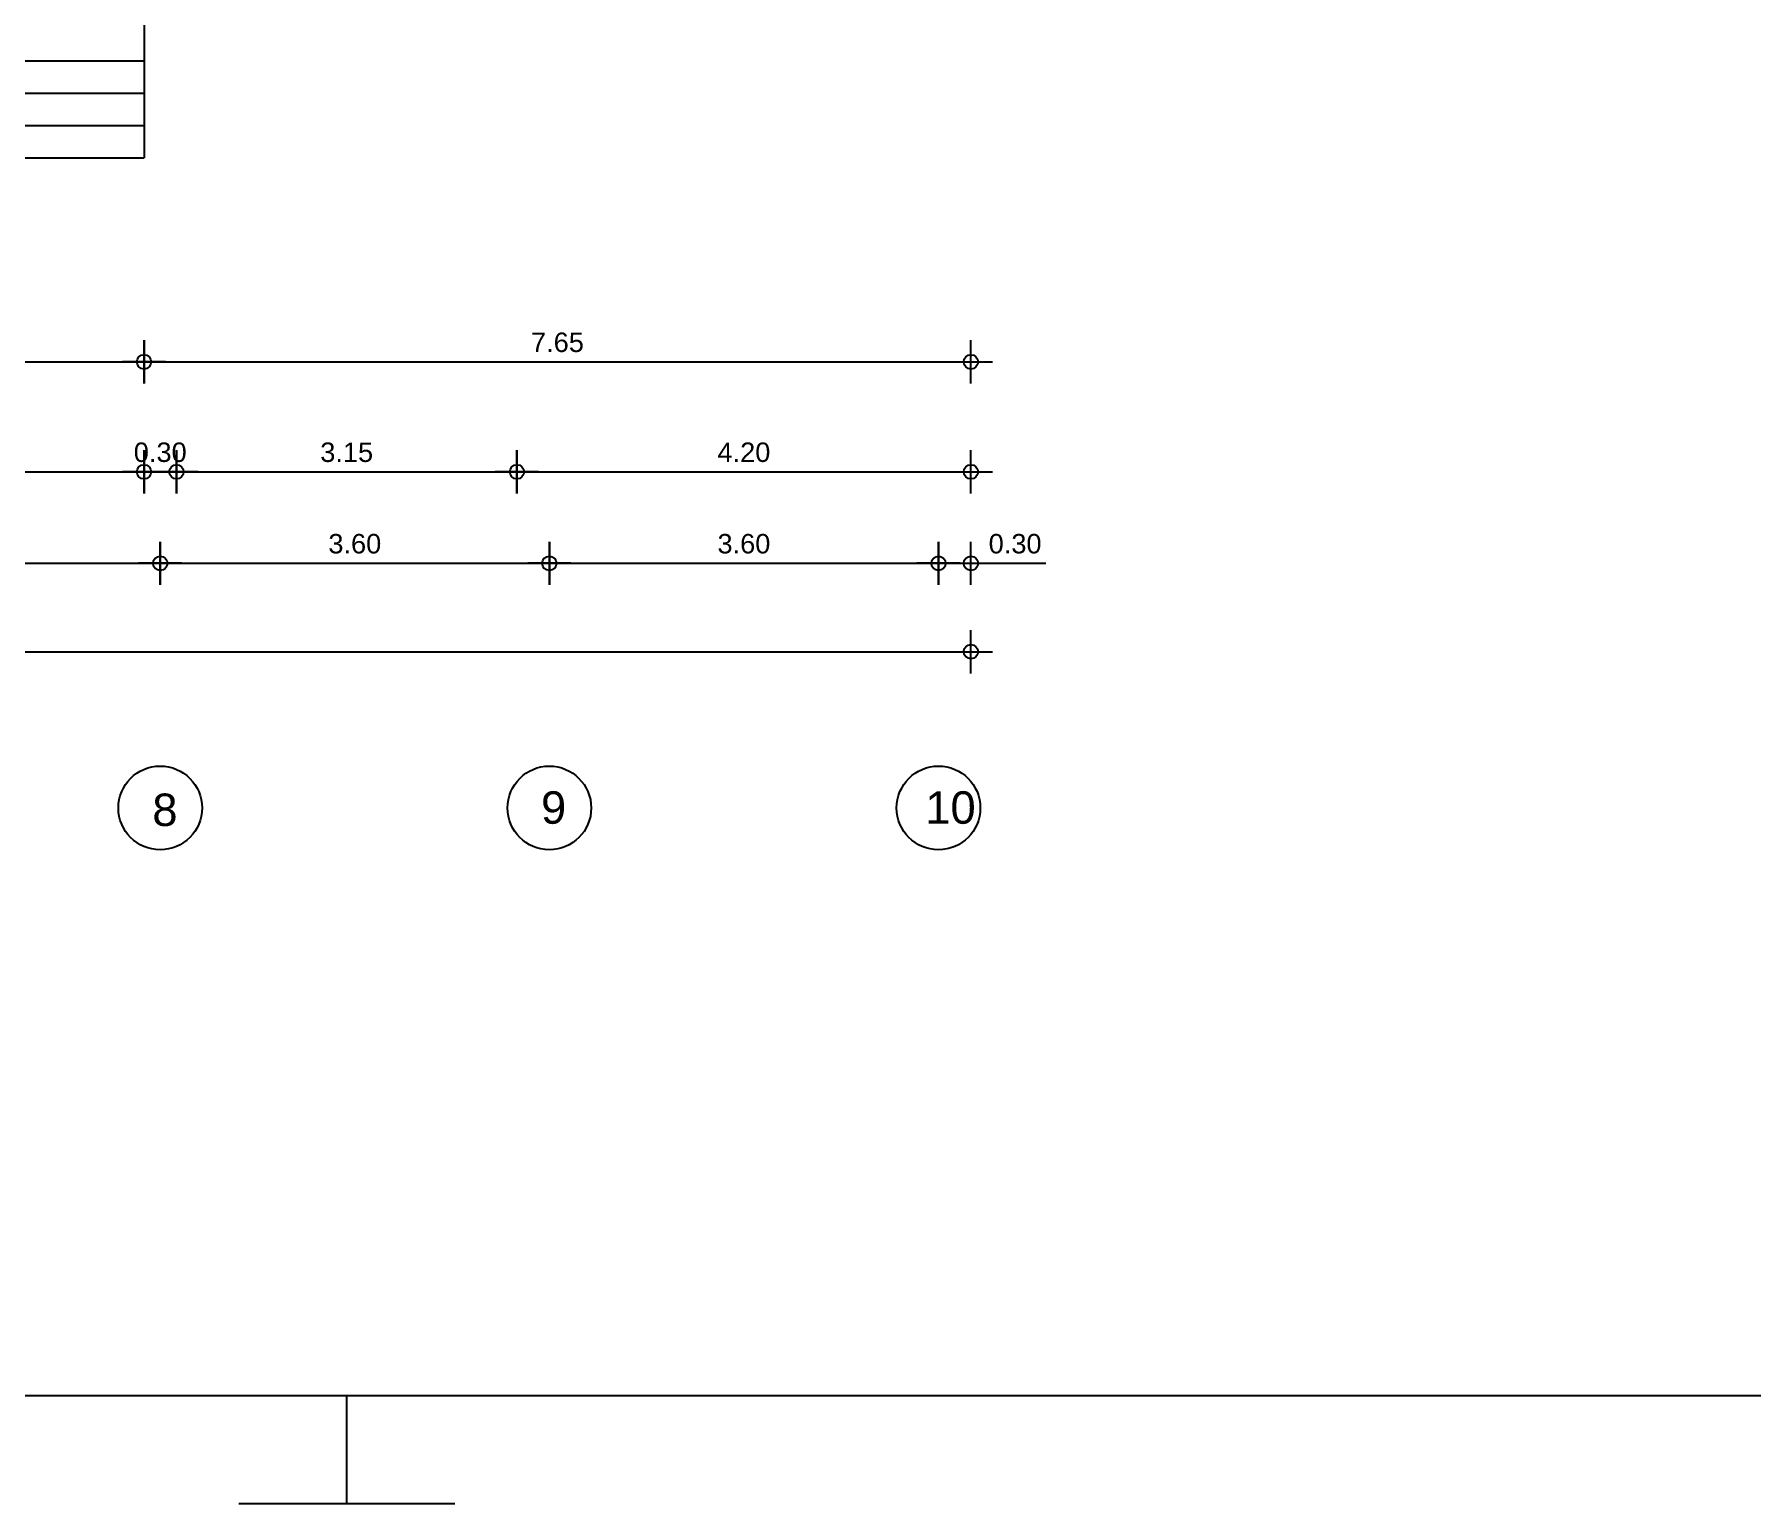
# Model space of a CAD drawing. Header units: metres. Extents: x -11 to 85, y -301 to 135.
# Drawn here: x 39.11 to 55, y 0 to 13.59 of the extents above; entities that cross this region are included whole.
import ezdxf

# ---------------------------------------------------------------- set-up
doc = ezdxf.new("R2010")
doc.units = ezdxf.units.M
doc.header["$LTSCALE"] = 0.036
doc.header["$PDMODE"] = 2
for name, color, linetype in [('arxitek corofos', 252, 'Continuous'), ('BORDER', 5, 'Continuous'), ('DIMBLK', 252, 'Continuous'), ('LAYER-ON', 4, 'Continuous'), ('MARKS', 2, 'Continuous')]:
    doc.layers.add(name, color=color, linetype=linetype)
doc.styles.add('COMU-N', font='arial.ttf')
doc.styles.get("Standard").update_dxf_attribs({"font": 'arial.ttf'})
doc.dimstyles.new('CADWDOT', dxfattribs={"dimscale": 0.1, "dimtxt": 1.8, "dimasz": 0.08, "dimexe": 2, "dimexo": 0, "dimgap": 0.09, "dimtad": 0, "dimrnd": 0.001, "dimzin": 0, "dimdsep": 46, "dimtxsty": 'Standard', "dimblk1": 'ARTDIM', "dimblk2": 'ARTDIM', "dimsah": 1, "dimcen": 0.09, "dimdle": 0.05, "dimse1": 1, "dimse2": 1, "dimadec": 0, "dimazin": 0, "dimtfac": 1, "dimtmove": 0, "dimatfit": 3, "dimldrblk": 'ARTDIM', "dimfxl": 2, "dimtvp": 0.9999, "dimtolj": 1, "dimtzin": 0, "dimarcsym": 0})

# ---------------------------------------------------------------- blocks, each defined once
blk = doc.blocks.new('art103')
at = {"layer": 'BORDER'}
blk.add_line((0.25, 0.25), (20.75, 0.25), dxfattribs=at)
at = {"layer": 'MARKS'}
for p, q in [((10.5, 0), (10.5, 0.25)), ((10.25, 0), (10.75, 0))]:
    blk.add_line(p, q, dxfattribs=at)
blk = doc.blocks.new('ARTDIM')
at = {"layer": 'DIMBLK'}
for p, q in [((0, -24.9975), (0, 24.9975)), ((-24.9975, 0), (24.9975, 0))]:
    blk.add_line(p, q, dxfattribs=at)
blk.add_circle((0, 0), 8.25, dxfattribs=at)
blk = doc.blocks.new('*D360')
at = {"layer": 'arxitek corofos', "color": 0, "lineweight": -2}
blk.add_line((14.782, 7.88), (47.766, 7.88), dxfattribs=at)
at = {"layer": 'Defpoints', "color": 0, "transparency": 16777216}
for p in [(14.774, 13.361), (47.774, 13.361), (47.774, 7.88)]:
    blk.add_point(p, dxfattribs=at)
at = {"layer": 'arxitek corofos', "color": 0, "lineweight": -2, "xscale": 0.008, "yscale": 0.008, "zscale": 0.008, "rotation": 180}
blk.add_blockref('ARTDIM', (14.774, 7.88), dxfattribs=at)
at = {"layer": 'arxitek corofos', "color": 0, "lineweight": -2, "xscale": 0.008, "yscale": 0.008, "zscale": 0.008}
blk.add_blockref('ARTDIM', (47.774, 7.88), dxfattribs=at)
at = {"layer": 'arxitek corofos', "color": 0, "insert": (31.274, 8.06), "char_height": 0.18, "attachment_point": 5}
blk.add_mtext('\\A1;33.00', dxfattribs=at)
blk = doc.blocks.new('*D368')
at = {"layer": 'arxitek corofos', "color": 0, "lineweight": -2}
blk.add_line((36.682, 8.698), (40.266, 8.698), dxfattribs=at)
at = {"layer": 'Defpoints', "color": 0, "transparency": 16777216}
for p in [(40.274, 8.698), (36.674, 6.422), (40.274, 6.422)]:
    blk.add_point(p, dxfattribs=at)
at = {"layer": 'arxitek corofos', "color": 0, "lineweight": -2, "xscale": 0.008, "yscale": 0.008, "zscale": 0.008, "rotation": 180}
blk.add_blockref('ARTDIM', (36.674, 8.698), dxfattribs=at)
at = {"layer": 'arxitek corofos', "color": 0, "lineweight": -2, "xscale": 0.008, "yscale": 0.008, "zscale": 0.008}
blk.add_blockref('ARTDIM', (40.274, 8.698), dxfattribs=at)
at = {"layer": 'arxitek corofos', "color": 0, "insert": (38.474, 8.878), "char_height": 0.18, "attachment_point": 5}
blk.add_mtext('\\A1;3.60', dxfattribs=at)
blk = doc.blocks.new('*D369')
at = {"layer": 'arxitek corofos', "color": 0, "lineweight": -2}
blk.add_line((40.282, 8.698), (43.866, 8.698), dxfattribs=at)
at = {"layer": 'Defpoints', "color": 0, "transparency": 16777216}
for p in [(43.874, 8.698), (40.274, 6.422), (43.874, 6.422)]:
    blk.add_point(p, dxfattribs=at)
at = {"layer": 'arxitek corofos', "color": 0, "lineweight": -2, "xscale": 0.008, "yscale": 0.008, "zscale": 0.008, "rotation": 180}
blk.add_blockref('ARTDIM', (40.274, 8.698), dxfattribs=at)
at = {"layer": 'arxitek corofos', "color": 0, "lineweight": -2, "xscale": 0.008, "yscale": 0.008, "zscale": 0.008}
blk.add_blockref('ARTDIM', (43.874, 8.698), dxfattribs=at)
at = {"layer": 'arxitek corofos', "color": 0, "insert": (42.074, 8.878), "char_height": 0.18, "attachment_point": 5}
blk.add_mtext('\\A1;3.60', dxfattribs=at)
blk = doc.blocks.new('*D370')
at = {"layer": 'arxitek corofos', "color": 0, "lineweight": -2}
blk.add_line((43.882, 8.698), (47.466, 8.698), dxfattribs=at)
at = {"layer": 'Defpoints', "color": 0, "transparency": 16777216}
for p in [(47.474, 8.698), (43.874, 6.422), (47.474, 6.422)]:
    blk.add_point(p, dxfattribs=at)
at = {"layer": 'arxitek corofos', "color": 0, "lineweight": -2, "xscale": 0.008, "yscale": 0.008, "zscale": 0.008, "rotation": 180}
blk.add_blockref('ARTDIM', (43.874, 8.698), dxfattribs=at)
at = {"layer": 'arxitek corofos', "color": 0, "lineweight": -2, "xscale": 0.008, "yscale": 0.008, "zscale": 0.008}
blk.add_blockref('ARTDIM', (47.474, 8.698), dxfattribs=at)
at = {"layer": 'arxitek corofos', "color": 0, "insert": (45.674, 8.878), "char_height": 0.18, "attachment_point": 5}
blk.add_mtext('\\A1;3.60', dxfattribs=at)
blk = doc.blocks.new('*D371')
at = {"layer": 'arxitek corofos', "color": 0, "lineweight": -2}
for p, q in [((47.482, 8.698), (47.766, 8.698)), ((47.774, 8.698), (48.466, 8.698))]:
    blk.add_line(p, q, dxfattribs=at)
at = {"layer": 'Defpoints', "color": 0, "transparency": 16777216}
for p in [(47.774, 13.534), (47.774, 8.698), (47.474, 6.422)]:
    blk.add_point(p, dxfattribs=at)
at = {"layer": 'arxitek corofos', "color": 0, "lineweight": -2, "xscale": 0.008, "yscale": 0.008, "zscale": 0.008, "rotation": 180}
blk.add_blockref('ARTDIM', (47.474, 8.698), dxfattribs=at)
at = {"layer": 'arxitek corofos', "color": 0, "lineweight": -2, "xscale": 0.008, "yscale": 0.008, "zscale": 0.008}
blk.add_blockref('ARTDIM', (47.774, 8.698), dxfattribs=at)
at = {"layer": 'arxitek corofos', "color": 0, "insert": (48.183, 8.878), "char_height": 0.18, "attachment_point": 5}
blk.add_mtext('\\A1;0.30', dxfattribs=at)
blk = doc.blocks.new('*D383')
at = {"layer": 'arxitek corofos', "color": 0, "lineweight": -2}
blk.add_line((36.982, 9.544), (40.116, 9.544), dxfattribs=at)
at = {"layer": 'Defpoints', "color": 0, "transparency": 16777216}
for p in [(36.974, 13.534), (40.124, 13.534), (40.124, 9.544)]:
    blk.add_point(p, dxfattribs=at)
at = {"layer": 'arxitek corofos', "color": 0, "lineweight": -2, "xscale": 0.008, "yscale": 0.008, "zscale": 0.008, "rotation": 180}
blk.add_blockref('ARTDIM', (36.974, 9.544), dxfattribs=at)
at = {"layer": 'arxitek corofos', "color": 0, "lineweight": -2, "xscale": 0.008, "yscale": 0.008, "zscale": 0.008}
blk.add_blockref('ARTDIM', (40.124, 9.544), dxfattribs=at)
at = {"layer": 'arxitek corofos', "color": 0, "insert": (38.549, 9.724), "char_height": 0.18, "attachment_point": 5}
blk.add_mtext('\\A1;3.15', dxfattribs=at)
blk = doc.blocks.new('*D384')
at = {"layer": 'arxitek corofos', "color": 0, "lineweight": -2}
blk.add_line((40.132, 9.544), (40.416, 9.544), dxfattribs=at)
at = {"layer": 'Defpoints', "color": 0, "transparency": 16777216}
for p in [(40.124, 13.534), (40.424, 13.534), (40.424, 9.544)]:
    blk.add_point(p, dxfattribs=at)
at = {"layer": 'arxitek corofos', "color": 0, "lineweight": -2, "xscale": 0.008, "yscale": 0.008, "zscale": 0.008, "rotation": 180}
blk.add_blockref('ARTDIM', (40.124, 9.544), dxfattribs=at)
at = {"layer": 'arxitek corofos', "color": 0, "lineweight": -2, "xscale": 0.008, "yscale": 0.008, "zscale": 0.008}
blk.add_blockref('ARTDIM', (40.424, 9.544), dxfattribs=at)
at = {"layer": 'arxitek corofos', "color": 0, "insert": (40.274, 9.724), "char_height": 0.18, "attachment_point": 5}
blk.add_mtext('\\A1;0.30', dxfattribs=at)
blk = doc.blocks.new('*D385')
at = {"layer": 'arxitek corofos', "color": 0, "lineweight": -2}
blk.add_line((40.432, 9.544), (43.566, 9.544), dxfattribs=at)
at = {"layer": 'Defpoints', "color": 0, "transparency": 16777216}
for p in [(40.424, 13.534), (43.574, 13.534), (43.574, 9.544)]:
    blk.add_point(p, dxfattribs=at)
at = {"layer": 'arxitek corofos', "color": 0, "lineweight": -2, "xscale": 0.008, "yscale": 0.008, "zscale": 0.008, "rotation": 180}
blk.add_blockref('ARTDIM', (40.424, 9.544), dxfattribs=at)
at = {"layer": 'arxitek corofos', "color": 0, "lineweight": -2, "xscale": 0.008, "yscale": 0.008, "zscale": 0.008}
blk.add_blockref('ARTDIM', (43.574, 9.544), dxfattribs=at)
at = {"layer": 'arxitek corofos', "color": 0, "insert": (41.999, 9.724), "char_height": 0.18, "attachment_point": 5}
blk.add_mtext('\\A1;3.15', dxfattribs=at)
blk = doc.blocks.new('*D386')
at = {"layer": 'arxitek corofos', "color": 0, "lineweight": -2}
blk.add_line((43.582, 9.544), (47.766, 9.544), dxfattribs=at)
at = {"layer": 'Defpoints', "color": 0, "transparency": 16777216}
for p in [(43.574, 13.534), (47.774, 13.534), (47.774, 9.544)]:
    blk.add_point(p, dxfattribs=at)
at = {"layer": 'arxitek corofos', "color": 0, "lineweight": -2, "xscale": 0.008, "yscale": 0.008, "zscale": 0.008, "rotation": 180}
blk.add_blockref('ARTDIM', (43.574, 9.544), dxfattribs=at)
at = {"layer": 'arxitek corofos', "color": 0, "lineweight": -2, "xscale": 0.008, "yscale": 0.008, "zscale": 0.008}
blk.add_blockref('ARTDIM', (47.774, 9.544), dxfattribs=at)
at = {"layer": 'arxitek corofos', "color": 0, "insert": (45.674, 9.724), "char_height": 0.18, "attachment_point": 5}
blk.add_mtext('\\A1;4.20', dxfattribs=at)
blk = doc.blocks.new('*D473')
at = {"layer": 'arxitek corofos', "color": 0, "lineweight": -2}
blk.add_line((22.432, 10.561), (40.116, 10.561), dxfattribs=at)
at = {"layer": 'Defpoints', "color": 0, "transparency": 16777216}
for p in [(22.424, 13.047), (40.124, 13.047), (40.124, 10.561)]:
    blk.add_point(p, dxfattribs=at)
at = {"layer": 'arxitek corofos', "color": 0, "lineweight": -2, "xscale": 0.008, "yscale": 0.008, "zscale": 0.008, "rotation": 180}
blk.add_blockref('ARTDIM', (22.424, 10.561), dxfattribs=at)
at = {"layer": 'arxitek corofos', "color": 0, "lineweight": -2, "xscale": 0.008, "yscale": 0.008, "zscale": 0.008}
blk.add_blockref('ARTDIM', (40.124, 10.561), dxfattribs=at)
at = {"layer": 'arxitek corofos', "color": 0, "insert": (31.274, 10.741), "char_height": 0.18, "attachment_point": 5}
blk.add_mtext('\\A1;17.70', dxfattribs=at)
blk = doc.blocks.new('*D474')
at = {"layer": 'arxitek corofos', "color": 0, "lineweight": -2}
blk.add_line((40.132, 10.561), (47.766, 10.561), dxfattribs=at)
at = {"layer": 'Defpoints', "color": 0, "transparency": 16777216}
for p in [(40.124, 15.147), (47.774, 15.147), (47.774, 10.561)]:
    blk.add_point(p, dxfattribs=at)
at = {"layer": 'arxitek corofos', "color": 0, "lineweight": -2, "xscale": 0.008, "yscale": 0.008, "zscale": 0.008, "rotation": 180}
blk.add_blockref('ARTDIM', (40.124, 10.561), dxfattribs=at)
at = {"layer": 'arxitek corofos', "color": 0, "lineweight": -2, "xscale": 0.008, "yscale": 0.008, "zscale": 0.008}
blk.add_blockref('ARTDIM', (47.774, 10.561), dxfattribs=at)
at = {"layer": 'arxitek corofos', "color": 0, "insert": (43.949, 10.741), "char_height": 0.18, "attachment_point": 5}
blk.add_mtext('\\A1;7.65', dxfattribs=at)

msp = doc.modelspace()

# ---------------------------------------------------------------- linework, layer by layer
at = {"layer": 'arxitek corofos'}
for p, q in [((40.124, 15.147), (40.124, 12.447)), ((22.424, 13.347), (40.124, 13.347)), ((22.424, 13.047), (40.124, 13.047)), ((22.424, 12.747), (40.124, 12.747)), ((22.424, 12.447), (40.124, 12.447))]:
    msp.add_line(p, q, dxfattribs=at)
for centre in [(40.274, 6.435), (43.874, 6.435), (47.474, 6.435)]:
    msp.add_circle(centre, 0.387, dxfattribs=at)

# ---------------------------------------------------------------- block references
at = {"layer": 'LAYER-ON', "xscale": 4, "yscale": 4, "zscale": 4}
msp.add_blockref('art103', (0, 0), dxfattribs=at)

# ---------------------------------------------------------------- texts
at = {"layer": 'arxitek corofos', "style": 'COMU-N'}
for s, p in [('8', (40.201, 6.268)), ('9', (43.797, 6.289)), ('10', (47.352, 6.289))]:
    msp.add_text(s, height=0.3, dxfattribs=at).set_placement(p)

# ---------------------------------------------------------------- dimensions: what is measured, and where the dimension line sits
at = {"layer": 'arxitek corofos'}
for p1, p2, distance, picture, middle in [((40.124, 15.147), (47.774, 15.147), -4.586, '*D474', (43.949, 10.741)), ((22.424, 13.047), (40.124, 13.047), -2.486, '*D473', (31.274, 10.741))]:
    dim = msp.add_aligned_dim(p1=p1, p2=p2, distance=distance, dimstyle='CADWDOT', dxfattribs=at)
    dim.commit()
    dim.dimension.update_dxf_attribs({"geometry": picture, "text_midpoint": middle})
for base, p1, p2, picture, middle in [((40.124, 9.544), (36.974, 13.534), (40.124, 13.534), '*D383', (38.549, 9.724)), ((43.574, 9.544), (40.424, 13.534), (43.574, 13.534), '*D385', (41.999, 9.724)), ((47.774, 9.544), (43.574, 13.534), (47.774, 13.534), '*D386', (45.674, 9.724)), ((47.774, 7.88), (14.774, 13.361), (47.774, 13.361), '*D360', (31.274, 8.06)), ((40.274, 8.698), (36.674, 6.422), (40.274, 6.422), '*D368', (38.474, 8.878)), ((43.874, 8.698), (40.274, 6.422), (43.874, 6.422), '*D369', (42.074, 8.878)), ((47.474, 8.698), (43.874, 6.422), (47.474, 6.422), '*D370', (45.674, 8.878))]:
    dim = msp.add_linear_dim(base=base, p1=p1, p2=p2, dimstyle='CADWDOT', dxfattribs=at)
    dim.commit()
    dim.dimension.update_dxf_attribs({"geometry": picture, "text_midpoint": middle})
for base, p1, p2, picture, middle in [((40.424, 9.544), (40.124, 13.534), (40.424, 13.534), '*D384', (40.274, 9.544)), ((47.774, 8.698), (47.474, 6.422), (47.774, 13.534), '*D371', (48.183, 8.698))]:
    dim = msp.add_linear_dim(base=base, p1=p1, p2=p2, dimstyle='CADWDOT', dxfattribs=at)
    dim.commit()
    dim.dimension.update_dxf_attribs({"geometry": picture, "text_midpoint": middle, "dimtype": 160})

doc.saveas('drawing.dxf')
